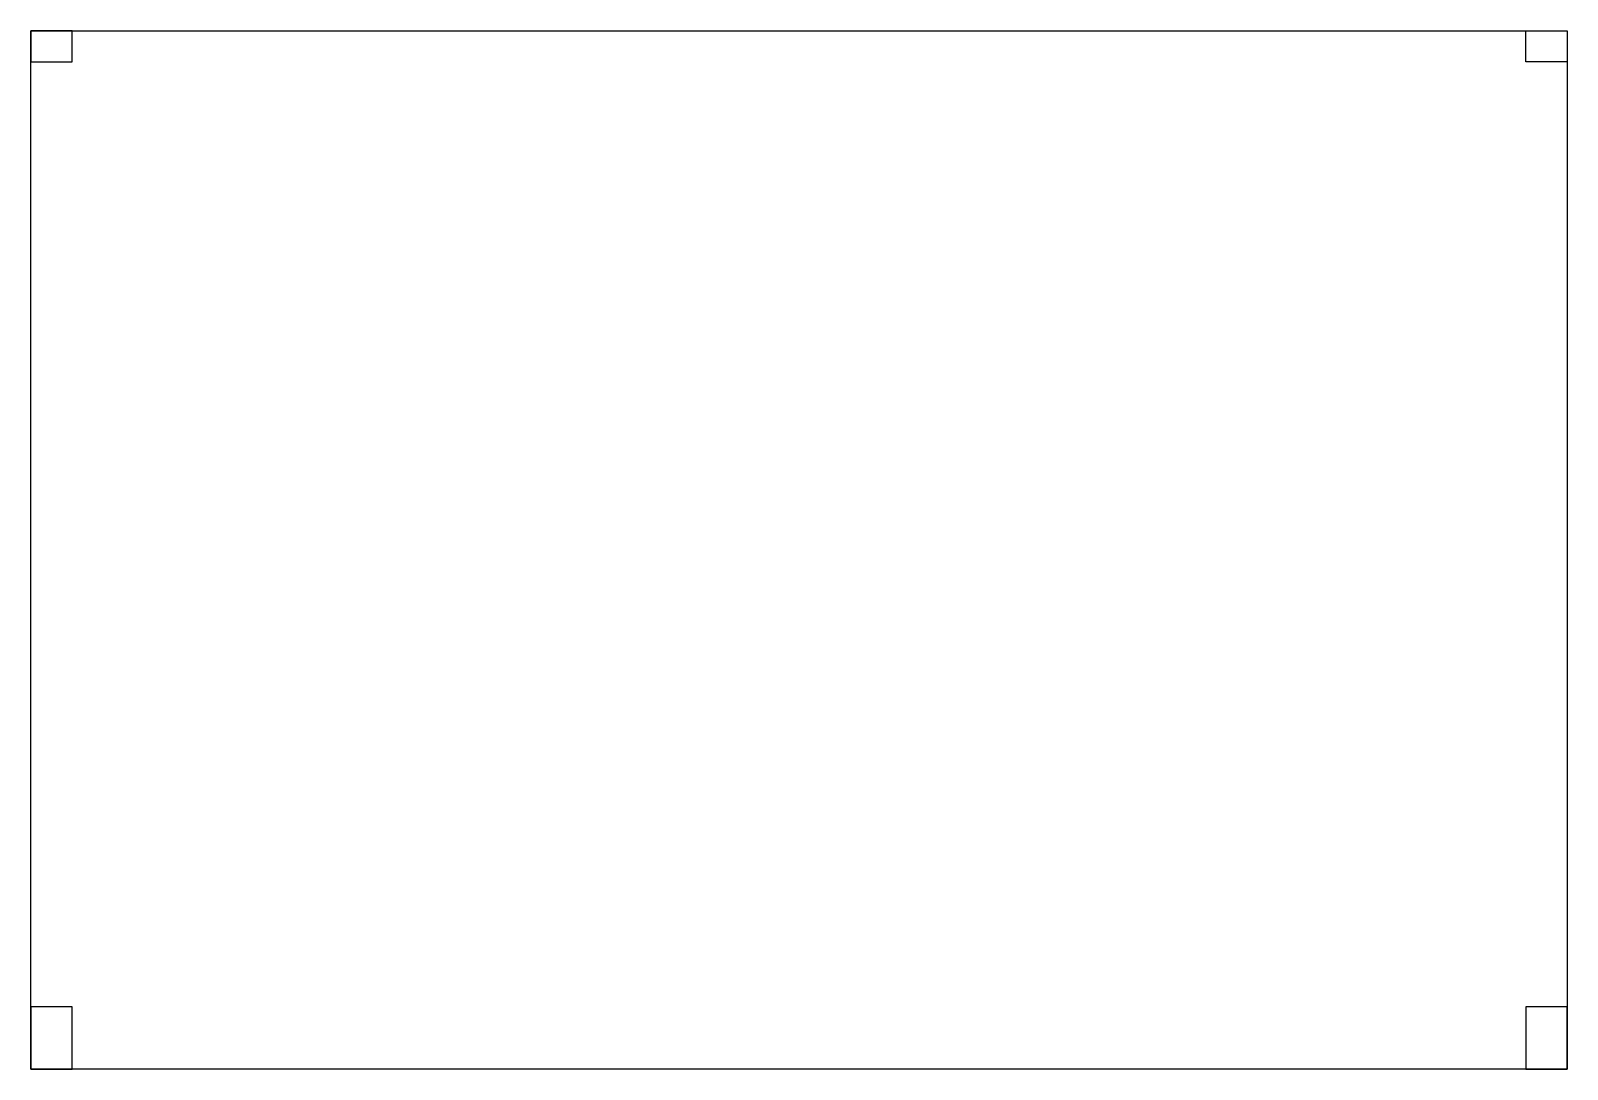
# Model space of a CAD drawing. Extents: x 0 to 18.5, y 5.5 to 18.
import ezdxf

# ---------------------------------------------------------------- set-up
doc = ezdxf.new("R2010")
doc.units = 0
doc.layers.add('1', color=7, linetype='CONTINUOUS')

msp = doc.modelspace()

# ---------------------------------------------------------------- linework, layer by layer
at = {"layer": '1', "color": 1, "linetype": 'CONTINUOUS'}
for p, q in [((-0.011, 5.487), (-0.011, 17.987)), ((-0.011, 17.987), (18.489, 17.987)), ((-0.011, 17.987), (-0.011, 17.612)), ((0.489, 17.987), (-0.011, 17.987)), ((0.489, 17.612), (0.489, 17.987)), ((17.989, 17.612), (17.989, 17.987)), ((17.989, 17.987), (18.489, 17.987)), ((18.489, 17.987), (18.489, 5.487)), ((18.489, 17.987), (18.489, 17.612)), ((-0.011, 17.612), (0.489, 17.612)), ((18.489, 17.612), (17.989, 17.612)), ((0.489, 6.237), (-0.011, 6.237)), ((-0.011, 6.237), (-0.011, 5.487)), ((0.489, 5.487), (0.489, 6.237)), ((18.489, 6.237), (17.989, 6.237)), ((17.989, 6.237), (17.989, 5.487)), ((18.489, 5.487), (18.489, 6.237)), ((18.489, 5.487), (-0.011, 5.487)), ((-0.011, 5.487), (0.489, 5.487)), ((17.989, 5.487), (18.489, 5.487))]:
    msp.add_line(p, q, dxfattribs=at)

doc.saveas('drawing.dxf')
